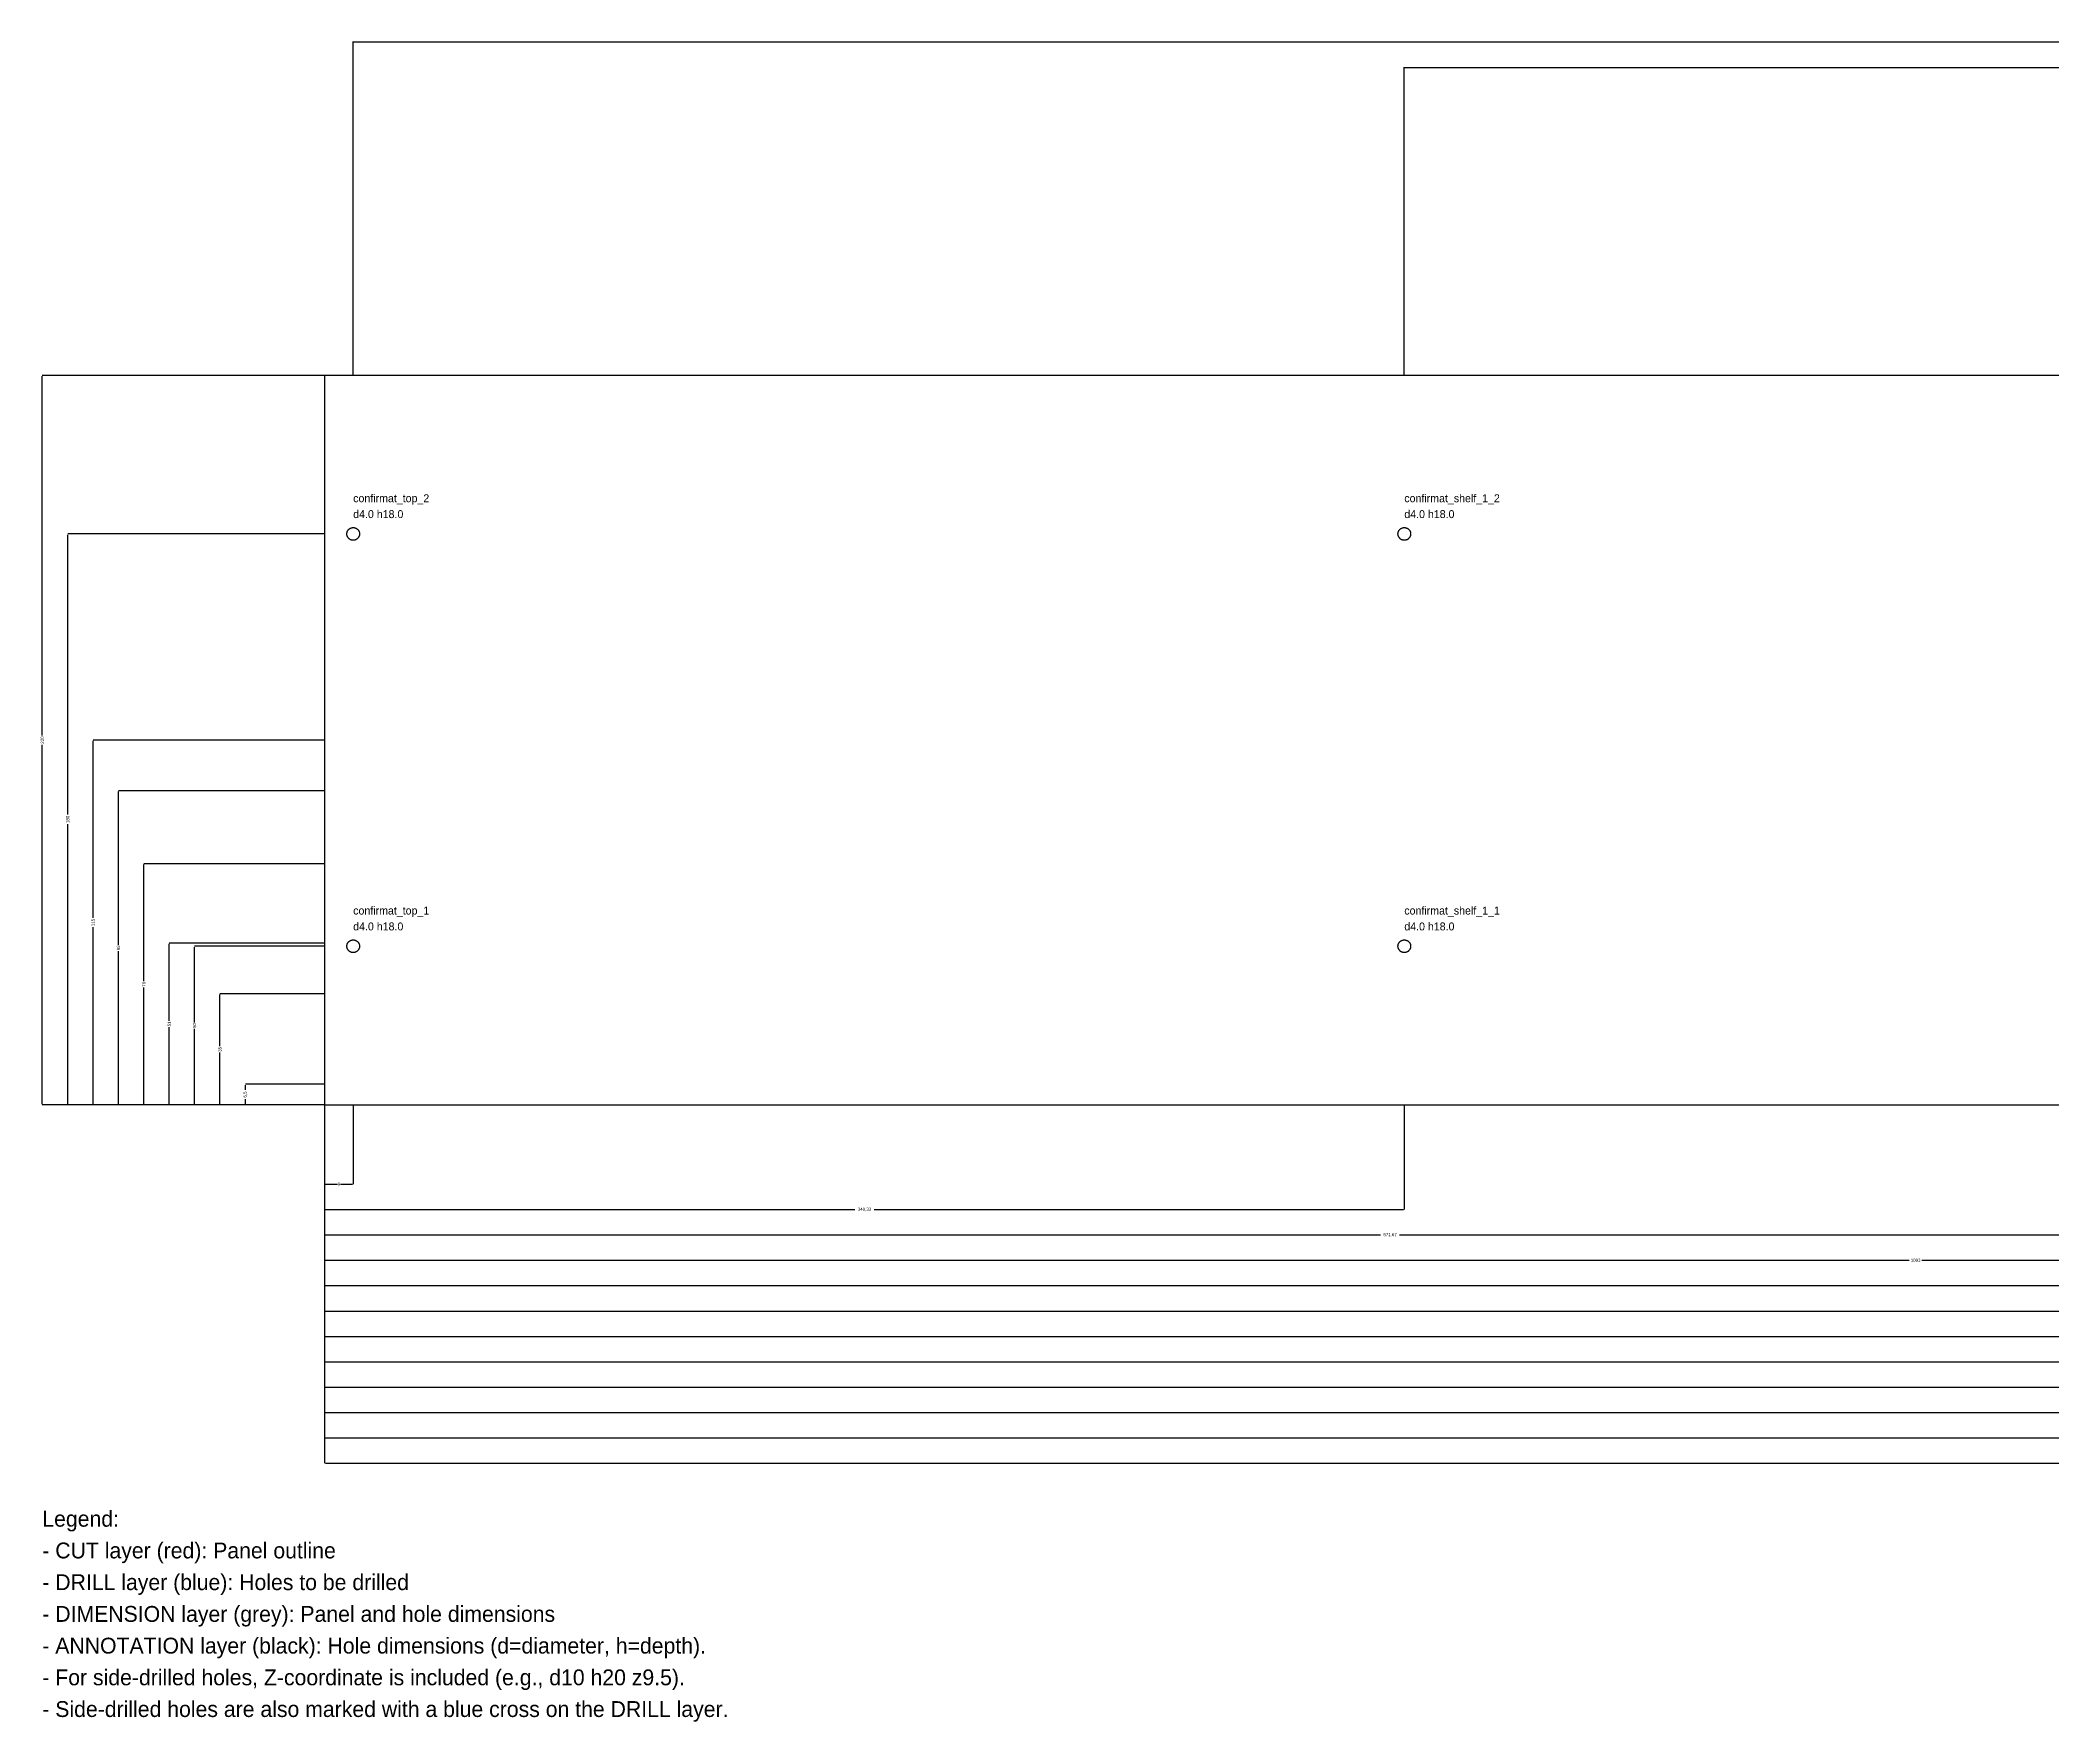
# Model space of a CAD drawing. Header units: millimetres. Extents: x -90 to 2551, y -195 to 364.
# Drawn here: x -90 to 544, y -195 to 336 of the extents above; entities that cross this region are included whole.
import ezdxf

# ---------------------------------------------------------------- set-up
doc = ezdxf.new("R2010")
doc.units = ezdxf.units.MM
for name, color, linetype in [('ANNOTATION', 7, 'Continuous'), ('CUT', 1, 'Continuous'), ('DIMENSION', 8, 'Continuous')]:
    doc.layers.add(name, color=color, linetype=linetype)
doc.dimstyles.get("Standard").update_dxf_attribs({"dimtxt": 2.5, "dimasz": 2.5, "dimexe": 1.25, "dimexo": 0.625, "dimtad": 1, "dimtxsty": 'Standard', "dimcen": 2.5, "dimazin": 3, "dimtfac": 1, "dimtmove": 0, "dimatfit": 3})

# ---------------------------------------------------------------- blocks, each defined once
blk = doc.blocks.new('_CLOSEDFILLED')
at = {"color": 0, "linetype": 'ByBlock'}
blk.add_solid([(-1, 0.2), (0, 0), (-1, -0.2)], dxfattribs=at)
blk = doc.blocks.new('*D0')
for p, q in [((0, 0), (0, -25)), ((9, 0), (9, -25)), ((0.25, -25), (4, -25)), ((5, -25), (8.75, -25))]:
    blk.add_line(p, q)
at = {"layer": 'Defpoints'}
for p in [(0, 0), (9, 0), (0, -25)]:
    blk.add_point(p, dxfattribs=at)
at = {"layer": 'DIMENSION', "xscale": 0.25, "yscale": 0.25, "rotation": 180}
blk.add_blockref('_CLOSEDFILLED', (0, -25), dxfattribs=at)
at = {"layer": 'DIMENSION', "xscale": 0.25, "yscale": 0.25}
blk.add_blockref('_CLOSEDFILLED', (9, -25), dxfattribs=at)
at = {"layer": 'DIMENSION', "insert": (4.5, -25), "char_height": 1, "attachment_point": 5}
blk.add_mtext('9', dxfattribs=at)
blk = doc.blocks.new('*D2')
for p, q in [((0, 0), (0, -33)), ((340.33, 0), (340.33, -33)), ((0.25, -33), (167.165, -33)), ((173.165, -33), (340.08, -33))]:
    blk.add_line(p, q)
at = {"layer": 'Defpoints'}
for p in [(0, 0), (340.33, 0), (0, -33)]:
    blk.add_point(p, dxfattribs=at)
at = {"layer": 'DIMENSION', "xscale": 0.25, "yscale": 0.25, "rotation": 180}
blk.add_blockref('_CLOSEDFILLED', (0, -33), dxfattribs=at)
at = {"layer": 'DIMENSION', "xscale": 0.25, "yscale": 0.25}
blk.add_blockref('_CLOSEDFILLED', (340.33, -33), dxfattribs=at)
at = {"layer": 'DIMENSION', "insert": (170.165, -33), "char_height": 1, "attachment_point": 5}
blk.add_mtext('340,33', dxfattribs=at)
blk = doc.blocks.new('*D3')
for p, q in [((0, 0), (0, -41)), ((671.67, 0), (671.67, -41)), ((0.25, -41), (332.835, -41)), ((338.835, -41), (671.42, -41))]:
    blk.add_line(p, q)
at = {"layer": 'Defpoints'}
for p in [(0, 0), (671.67, 0), (0, -41)]:
    blk.add_point(p, dxfattribs=at)
at = {"layer": 'DIMENSION', "xscale": 0.25, "yscale": 0.25, "rotation": 180}
blk.add_blockref('_CLOSEDFILLED', (0, -41), dxfattribs=at)
at = {"layer": 'DIMENSION', "xscale": 0.25, "yscale": 0.25}
blk.add_blockref('_CLOSEDFILLED', (671.67, -41), dxfattribs=at)
at = {"layer": 'DIMENSION', "insert": (335.835, -41), "char_height": 1, "attachment_point": 5}
blk.add_mtext('671,67', dxfattribs=at)
blk = doc.blocks.new('*D4')
for p, q in [((0, 0), (0, -49)), ((1003, 0), (1003, -49)), ((0.25, -49), (499.5, -49)), ((503.5, -49), (1002.75, -49))]:
    blk.add_line(p, q)
at = {"layer": 'Defpoints'}
for p in [(0, 0), (1003, 0), (0, -49)]:
    blk.add_point(p, dxfattribs=at)
at = {"layer": 'DIMENSION', "xscale": 0.25, "yscale": 0.25, "rotation": 180}
blk.add_blockref('_CLOSEDFILLED', (0, -49), dxfattribs=at)
at = {"layer": 'DIMENSION', "xscale": 0.25, "yscale": 0.25}
blk.add_blockref('_CLOSEDFILLED', (1003, -49), dxfattribs=at)
at = {"layer": 'DIMENSION', "insert": (501.5, -49), "char_height": 1, "attachment_point": 5}
blk.add_mtext('1003', dxfattribs=at)
blk = doc.blocks.new('*D5')
for p, q in [((0, 0), (0, -57)), ((1149.5, 0), (1149.5, -57)), ((0.25, -57), (571.75, -57)), ((577.75, -57), (1149.25, -57))]:
    blk.add_line(p, q)
at = {"layer": 'Defpoints'}
for p in [(0, 0), (1149.5, 0), (0, -57)]:
    blk.add_point(p, dxfattribs=at)
at = {"layer": 'DIMENSION', "xscale": 0.25, "yscale": 0.25, "rotation": 180}
blk.add_blockref('_CLOSEDFILLED', (0, -57), dxfattribs=at)
at = {"layer": 'DIMENSION', "xscale": 0.25, "yscale": 0.25}
blk.add_blockref('_CLOSEDFILLED', (1149.5, -57), dxfattribs=at)
at = {"layer": 'DIMENSION', "insert": (574.75, -57), "char_height": 1, "attachment_point": 5}
blk.add_mtext('1149,5', dxfattribs=at)
blk = doc.blocks.new('*D6')
for p, q in [((0, 0), (0, -65)), ((1359.5, 0), (1359.5, -65)), ((0.25, -65), (676.75, -65)), ((682.75, -65), (1359.25, -65))]:
    blk.add_line(p, q)
at = {"layer": 'Defpoints'}
for p in [(0, 0), (1359.5, 0), (0, -65)]:
    blk.add_point(p, dxfattribs=at)
at = {"layer": 'DIMENSION', "xscale": 0.25, "yscale": 0.25, "rotation": 180}
blk.add_blockref('_CLOSEDFILLED', (0, -65), dxfattribs=at)
at = {"layer": 'DIMENSION', "xscale": 0.25, "yscale": 0.25}
blk.add_blockref('_CLOSEDFILLED', (1359.5, -65), dxfattribs=at)
at = {"layer": 'DIMENSION', "insert": (679.75, -65), "char_height": 1, "attachment_point": 5}
blk.add_mtext('1359,5', dxfattribs=at)
blk = doc.blocks.new('*D7')
for p, q in [((0, 0), (0, -73)), ((1569.5, 0), (1569.5, -73)), ((0.25, -73), (781.75, -73)), ((787.75, -73), (1569.25, -73))]:
    blk.add_line(p, q)
at = {"layer": 'Defpoints'}
for p in [(0, 0), (1569.5, 0), (0, -73)]:
    blk.add_point(p, dxfattribs=at)
at = {"layer": 'DIMENSION', "xscale": 0.25, "yscale": 0.25, "rotation": 180}
blk.add_blockref('_CLOSEDFILLED', (0, -73), dxfattribs=at)
at = {"layer": 'DIMENSION', "xscale": 0.25, "yscale": 0.25}
blk.add_blockref('_CLOSEDFILLED', (1569.5, -73), dxfattribs=at)
at = {"layer": 'DIMENSION', "insert": (784.75, -73), "char_height": 1, "attachment_point": 5}
blk.add_mtext('1569,5', dxfattribs=at)
blk = doc.blocks.new('*D8')
for p, q in [((0, 0), (0, -81)), ((1779.5, 0), (1779.5, -81)), ((0.25, -81), (886.75, -81)), ((892.75, -81), (1779.25, -81))]:
    blk.add_line(p, q)
at = {"layer": 'Defpoints'}
for p in [(0, 0), (1779.5, 0), (0, -81)]:
    blk.add_point(p, dxfattribs=at)
at = {"layer": 'DIMENSION', "xscale": 0.25, "yscale": 0.25, "rotation": 180}
blk.add_blockref('_CLOSEDFILLED', (0, -81), dxfattribs=at)
at = {"layer": 'DIMENSION', "xscale": 0.25, "yscale": 0.25}
blk.add_blockref('_CLOSEDFILLED', (1779.5, -81), dxfattribs=at)
at = {"layer": 'DIMENSION', "insert": (889.75, -81), "char_height": 1, "attachment_point": 5}
blk.add_mtext('1779,5', dxfattribs=at)
blk = doc.blocks.new('*D9')
for p, q in [((0, 0), (0, -89)), ((1989.5, 0), (1989.5, -89)), ((0.25, -89), (991.75, -89)), ((997.75, -89), (1989.25, -89))]:
    blk.add_line(p, q)
at = {"layer": 'Defpoints'}
for p in [(0, 0), (1989.5, 0), (0, -89)]:
    blk.add_point(p, dxfattribs=at)
at = {"layer": 'DIMENSION', "xscale": 0.25, "yscale": 0.25, "rotation": 180}
blk.add_blockref('_CLOSEDFILLED', (0, -89), dxfattribs=at)
at = {"layer": 'DIMENSION', "xscale": 0.25, "yscale": 0.25}
blk.add_blockref('_CLOSEDFILLED', (1989.5, -89), dxfattribs=at)
at = {"layer": 'DIMENSION', "insert": (994.75, -89), "char_height": 1, "attachment_point": 5}
blk.add_mtext('1989,5', dxfattribs=at)
blk = doc.blocks.new('*D10')
for p, q in [((0, 0), (0, -97)), ((2199.5, 0), (2199.5, -97)), ((0.25, -97), (1096.75, -97)), ((1102.75, -97), (2199.25, -97))]:
    blk.add_line(p, q)
at = {"layer": 'Defpoints'}
for p in [(0, 0), (2199.5, 0), (0, -97)]:
    blk.add_point(p, dxfattribs=at)
at = {"layer": 'DIMENSION', "xscale": 0.25, "yscale": 0.25, "rotation": 180}
blk.add_blockref('_CLOSEDFILLED', (0, -97), dxfattribs=at)
at = {"layer": 'DIMENSION', "xscale": 0.25, "yscale": 0.25}
blk.add_blockref('_CLOSEDFILLED', (2199.5, -97), dxfattribs=at)
at = {"layer": 'DIMENSION', "insert": (1099.75, -97), "char_height": 1, "attachment_point": 5}
blk.add_mtext('2199,5', dxfattribs=at)
blk = doc.blocks.new('*D11')
for p, q in [((0, 0), (0, -105)), ((2291, 0), (2291, -105)), ((0.25, -105), (1143.5, -105)), ((1147.5, -105), (2290.75, -105))]:
    blk.add_line(p, q)
at = {"layer": 'Defpoints'}
for p in [(0, 0), (2291, 0), (0, -105)]:
    blk.add_point(p, dxfattribs=at)
at = {"layer": 'DIMENSION', "xscale": 0.25, "yscale": 0.25, "rotation": 180}
blk.add_blockref('_CLOSEDFILLED', (0, -105), dxfattribs=at)
at = {"layer": 'DIMENSION', "xscale": 0.25, "yscale": 0.25}
blk.add_blockref('_CLOSEDFILLED', (2291, -105), dxfattribs=at)
at = {"layer": 'DIMENSION', "insert": (1145.5, -105), "char_height": 1, "attachment_point": 5}
blk.add_mtext('2291', dxfattribs=at)
blk = doc.blocks.new('*D12')
for p, q in [((0, 0), (0, -113)), ((2300, 0), (2300, -113)), ((0.25, -113), (1148, -113)), ((1152, -113), (2299.75, -113))]:
    blk.add_line(p, q)
at = {"layer": 'Defpoints'}
for p in [(0, 0), (2300, 0), (0, -113)]:
    blk.add_point(p, dxfattribs=at)
at = {"layer": 'DIMENSION', "xscale": 0.25, "yscale": 0.25, "rotation": 180}
blk.add_blockref('_CLOSEDFILLED', (0, -113), dxfattribs=at)
at = {"layer": 'DIMENSION', "xscale": 0.25, "yscale": 0.25}
blk.add_blockref('_CLOSEDFILLED', (2300, -113), dxfattribs=at)
at = {"layer": 'DIMENSION', "insert": (1150, -113), "char_height": 1, "attachment_point": 5}
blk.add_mtext('2300', dxfattribs=at)
blk = doc.blocks.new('*D22')
for p, q in [((1316.665, 327), (340.08, 327)), ((340.33, 230), (340.33, 327)), ((2300.25, 327), (1323.665, 327)), ((2300, 230), (2300, 327))]:
    blk.add_line(p, q)
at = {"layer": 'Defpoints'}
for p in [(2300, 327), (340.33, 230), (2300, 230)]:
    blk.add_point(p, dxfattribs=at)
at = {"layer": 'DIMENSION', "xscale": 0.25, "yscale": 0.25}
blk.add_blockref('_CLOSEDFILLED', (340.33, 327), dxfattribs=at)
at = {"layer": 'DIMENSION', "xscale": 0.25, "yscale": 0.25, "rotation": 180}
blk.add_blockref('_CLOSEDFILLED', (2300, 327), dxfattribs=at)
at = {"layer": 'DIMENSION', "insert": (1320.165, 327), "char_height": 1, "attachment_point": 5}
blk.add_mtext('1959,67', dxfattribs=at)
blk = doc.blocks.new('*D23')
for p, q in [((1152.5, 335), (8.75, 335)), ((9, 230), (9, 335)), ((2300.25, 335), (1156.5, 335)), ((2300, 230), (2300, 335))]:
    blk.add_line(p, q)
at = {"layer": 'Defpoints'}
for p in [(2300, 335), (9, 230), (2300, 230)]:
    blk.add_point(p, dxfattribs=at)
at = {"layer": 'DIMENSION', "xscale": 0.25, "yscale": 0.25}
blk.add_blockref('_CLOSEDFILLED', (9, 335), dxfattribs=at)
at = {"layer": 'DIMENSION', "xscale": 0.25, "yscale": 0.25, "rotation": 180}
blk.add_blockref('_CLOSEDFILLED', (2300, 335), dxfattribs=at)
at = {"layer": 'DIMENSION', "insert": (1154.5, 335), "char_height": 1, "attachment_point": 5}
blk.add_mtext('2291', dxfattribs=at)
blk = doc.blocks.new('*D24')
for p, q in [((0, 6.5), (-25, 6.5)), ((-25, 4.75), (-25, 6.25)), ((-25, 0.25), (-25, 1.75)), ((0, 0), (-25, 0))]:
    blk.add_line(p, q)
at = {"layer": 'Defpoints'}
for p in [(0, 6.5), (-25, 0), (0, 0)]:
    blk.add_point(p, dxfattribs=at)
at = {"layer": 'DIMENSION', "xscale": 0.25, "yscale": 0.25}
for p, rotation in [((-25, 6.5), 90), ((-25, 0), 270)]:
    blk.add_blockref('_CLOSEDFILLED', p, dxfattribs=dict(at, rotation=rotation))
at = {"layer": 'DIMENSION', "insert": (-25, 3.25), "char_height": 1, "attachment_point": 5, "rotation": 90}
blk.add_mtext('6,5', dxfattribs=at)
blk = doc.blocks.new('*D25')
for p, q in [((0, 35), (-33, 35)), ((-33, 18.5), (-33, 34.75)), ((-33, 0.25), (-33, 16.5)), ((0, 0), (-33, 0))]:
    blk.add_line(p, q)
at = {"layer": 'Defpoints'}
for p in [(0, 35), (-33, 0), (0, 0)]:
    blk.add_point(p, dxfattribs=at)
at = {"layer": 'DIMENSION', "xscale": 0.25, "yscale": 0.25}
for p, rotation in [((-33, 35), 90), ((-33, 0), 270)]:
    blk.add_blockref('_CLOSEDFILLED', p, dxfattribs=dict(at, rotation=rotation))
at = {"layer": 'DIMENSION', "insert": (-33, 17.5), "char_height": 1, "attachment_point": 5, "rotation": 90}
blk.add_mtext('35', dxfattribs=at)
blk = doc.blocks.new('*D26')
for p, q in [((0, 50), (-41, 50)), ((-41, 26), (-41, 49.75)), ((-41, 0.25), (-41, 24)), ((0, 0), (-41, 0))]:
    blk.add_line(p, q)
at = {"layer": 'Defpoints'}
for p in [(0, 50), (-41, 0), (0, 0)]:
    blk.add_point(p, dxfattribs=at)
at = {"layer": 'DIMENSION', "xscale": 0.25, "yscale": 0.25}
for p, rotation in [((-41, 50), 90), ((-41, 0), 270)]:
    blk.add_blockref('_CLOSEDFILLED', p, dxfattribs=dict(at, rotation=rotation))
at = {"layer": 'DIMENSION', "insert": (-41, 25), "char_height": 1, "attachment_point": 5, "rotation": 90}
blk.add_mtext('50', dxfattribs=at)
blk = doc.blocks.new('*D27')
for p, q in [((0, 51), (-49, 51)), ((-49, 26.5), (-49, 50.75)), ((-49, 0.25), (-49, 24.5)), ((0, 0), (-49, 0))]:
    blk.add_line(p, q)
at = {"layer": 'Defpoints'}
for p in [(0, 51), (-49, 0), (0, 0)]:
    blk.add_point(p, dxfattribs=at)
at = {"layer": 'DIMENSION', "xscale": 0.25, "yscale": 0.25}
for p, rotation in [((-49, 51), 90), ((-49, 0), 270)]:
    blk.add_blockref('_CLOSEDFILLED', p, dxfattribs=dict(at, rotation=rotation))
at = {"layer": 'DIMENSION', "insert": (-49, 25.5), "char_height": 1, "attachment_point": 5, "rotation": 90}
blk.add_mtext('51', dxfattribs=at)
blk = doc.blocks.new('*D28')
for p, q in [((0, 76), (-57, 76)), ((-57, 39), (-57, 75.75)), ((-57, 0.25), (-57, 37)), ((0, 0), (-57, 0))]:
    blk.add_line(p, q)
at = {"layer": 'Defpoints'}
for p in [(0, 76), (-57, 0), (0, 0)]:
    blk.add_point(p, dxfattribs=at)
at = {"layer": 'DIMENSION', "xscale": 0.25, "yscale": 0.25}
for p, rotation in [((-57, 76), 90), ((-57, 0), 270)]:
    blk.add_blockref('_CLOSEDFILLED', p, dxfattribs=dict(at, rotation=rotation))
at = {"layer": 'DIMENSION', "insert": (-57, 38), "char_height": 1, "attachment_point": 5, "rotation": 90}
blk.add_mtext('76', dxfattribs=at)
blk = doc.blocks.new('*D29')
for p, q in [((0, 99), (-65, 99)), ((-65, 50.5), (-65, 98.75)), ((-65, 0.25), (-65, 48.5)), ((0, 0), (-65, 0))]:
    blk.add_line(p, q)
at = {"layer": 'Defpoints'}
for p in [(0, 99), (-65, 0), (0, 0)]:
    blk.add_point(p, dxfattribs=at)
at = {"layer": 'DIMENSION', "xscale": 0.25, "yscale": 0.25}
for p, rotation in [((-65, 99), 90), ((-65, 0), 270)]:
    blk.add_blockref('_CLOSEDFILLED', p, dxfattribs=dict(at, rotation=rotation))
at = {"layer": 'DIMENSION', "insert": (-65, 49.5), "char_height": 1, "attachment_point": 5, "rotation": 90}
blk.add_mtext('99', dxfattribs=at)
blk = doc.blocks.new('*D30')
for p, q in [((0, 115), (-73, 115)), ((-73, 59), (-73, 114.75)), ((-73, 0.25), (-73, 56)), ((0, 0), (-73, 0))]:
    blk.add_line(p, q)
at = {"layer": 'Defpoints'}
for p in [(0, 115), (-73, 0), (0, 0)]:
    blk.add_point(p, dxfattribs=at)
at = {"layer": 'DIMENSION', "xscale": 0.25, "yscale": 0.25}
for p, rotation in [((-73, 115), 90), ((-73, 0), 270)]:
    blk.add_blockref('_CLOSEDFILLED', p, dxfattribs=dict(at, rotation=rotation))
at = {"layer": 'DIMENSION', "insert": (-73, 57.5), "char_height": 1, "attachment_point": 5, "rotation": 90}
blk.add_mtext('115', dxfattribs=at)
blk = doc.blocks.new('*D31')
for p, q in [((0, 180), (-81, 180)), ((-81, 91.5), (-81, 179.75)), ((-81, 0.25), (-81, 88.5)), ((0, 0), (-81, 0))]:
    blk.add_line(p, q)
at = {"layer": 'Defpoints'}
for p in [(0, 180), (-81, 0), (0, 0)]:
    blk.add_point(p, dxfattribs=at)
at = {"layer": 'DIMENSION', "xscale": 0.25, "yscale": 0.25}
for p, rotation in [((-81, 180), 90), ((-81, 0), 270)]:
    blk.add_blockref('_CLOSEDFILLED', p, dxfattribs=dict(at, rotation=rotation))
at = {"layer": 'DIMENSION', "insert": (-81, 90), "char_height": 1, "attachment_point": 5, "rotation": 90}
blk.add_mtext('180', dxfattribs=at)
blk = doc.blocks.new('*D32')
for p, q in [((0, 230), (-89, 230)), ((-89, 116.5), (-89, 229.75)), ((-89, 0.25), (-89, 113.5)), ((0, 0), (-89, 0))]:
    blk.add_line(p, q)
at = {"layer": 'Defpoints'}
for p in [(0, 230), (-89, 0), (0, 0)]:
    blk.add_point(p, dxfattribs=at)
at = {"layer": 'DIMENSION', "xscale": 0.25, "yscale": 0.25}
for p, rotation in [((-89, 230), 90), ((-89, 0), 270)]:
    blk.add_blockref('_CLOSEDFILLED', p, dxfattribs=dict(at, rotation=rotation))
at = {"layer": 'DIMENSION', "insert": (-89, 115), "char_height": 1, "attachment_point": 5, "rotation": 90}
blk.add_mtext('230', dxfattribs=at)

msp = doc.modelspace()

# ---------------------------------------------------------------- linework, layer by layer
at = {"layer": 'CUT'}
for p, q in [((2300, 230), (0, 230)), ((0, 230), (0, 0)), ((7, 180), (7.00395, 180.126)), ((7.00395, 179.874), (7, 180)), ((7.00395, 180.126), (7.01577, 180.251)), ((7.01577, 179.749), (7.00395, 179.874)), ((7.01577, 180.251), (7.03543, 180.375)), ((7.03543, 179.625), (7.01577, 179.749)), ((7.03543, 180.375), (7.06283, 180.497)), ((7.06283, 179.503), (7.03543, 179.625)), ((7.06283, 180.497), (7.09789, 180.618)), ((7.09789, 179.382), (7.06283, 179.503)), ((7.09789, 180.618), (7.14045, 180.736)), ((7.14045, 179.264), (7.09789, 179.382)), ((7.14045, 180.736), (7.19035, 180.852)), ((7.19035, 179.148), (7.14045, 179.264)), ((7.19035, 180.852), (7.24739, 180.964)), ((7.24739, 179.036), (7.19035, 179.148)), ((7.24739, 180.964), (7.31135, 181.072)), ((7.31135, 178.928), (7.24739, 179.036)), ((7.31135, 181.072), (7.38197, 181.176)), ((7.38197, 178.824), (7.31135, 178.928)), ((7.38197, 181.176), (7.45897, 181.275)), ((7.45897, 178.725), (7.38197, 178.824)), ((7.45897, 181.275), (7.54206, 181.369)), ((7.54206, 178.631), (7.45897, 178.725)), ((7.54206, 181.369), (7.63091, 181.458)), ((7.63091, 178.542), (7.54206, 178.631)), ((7.63091, 181.458), (7.72515, 181.541)), ((7.72515, 178.459), (7.63091, 178.542)), ((7.72515, 181.541), (7.82443, 181.618)), ((7.82443, 178.382), (7.72515, 178.459)), ((7.82443, 181.618), (7.92835, 181.689)), ((7.92835, 178.311), (7.82443, 178.382)), ((7.92835, 181.689), (8.03649, 181.753)), ((8.03649, 178.247), (7.92835, 178.311)), ((8.03649, 181.753), (8.14844, 181.81)), ((8.14844, 178.19), (8.03649, 178.247)), ((8.14844, 181.81), (8.26375, 181.86)), ((8.26375, 178.14), (8.14844, 178.19)), ((8.26375, 181.86), (8.38197, 181.902)), ((8.38197, 178.098), (8.26375, 178.14)), ((8.38197, 181.902), (8.50262, 181.937)), ((8.50262, 178.063), (8.38197, 178.098)), ((8.50262, 181.937), (8.62524, 181.965)), ((8.62524, 178.035), (8.50262, 178.063)), ((8.62524, 181.965), (8.74933, 181.984)), ((8.74933, 178.016), (8.62524, 178.035)), ((8.74933, 181.984), (8.87442, 181.996)), ((8.87442, 178.004), (8.74933, 178.016)), ((8.87442, 181.996), (9, 182)), ((9, 178), (8.87442, 178.004)), ((9, 182), (9.12558, 181.996)), ((9.12558, 178.004), (9, 178)), ((9.12558, 181.996), (9.25067, 181.984)), ((9.25067, 178.016), (9.12558, 178.004)), ((9.25067, 181.984), (9.37476, 181.965)), ((9.37476, 178.035), (9.25067, 178.016)), ((9.37476, 181.965), (9.49738, 181.937)), ((9.49738, 178.063), (9.37476, 178.035)), ((9.49738, 181.937), (9.61803, 181.902)), ((9.61803, 178.098), (9.49738, 178.063)), ((9.61803, 181.902), (9.73625, 181.86)), ((9.73625, 178.14), (9.61803, 178.098)), ((9.73625, 181.86), (9.85156, 181.81)), ((9.85156, 178.19), (9.73625, 178.14)), ((9.85156, 181.81), (9.96351, 181.753)), ((9.96351, 178.247), (9.85156, 178.19)), ((9.96351, 181.753), (10.0717, 181.689)), ((10.0717, 178.311), (9.96351, 178.247)), ((10.0717, 181.689), (10.1756, 181.618)), ((10.1756, 178.382), (10.0717, 178.311)), ((10.1756, 181.618), (10.2748, 181.541)), ((10.2748, 178.459), (10.1756, 178.382)), ((10.2748, 181.541), (10.3691, 181.458)), ((10.3691, 178.542), (10.2748, 178.459)), ((10.3691, 181.458), (10.4579, 181.369)), ((10.4579, 178.631), (10.3691, 178.542)), ((10.4579, 181.369), (10.541, 181.275)), ((10.541, 178.725), (10.4579, 178.631)), ((10.541, 181.275), (10.618, 181.176)), ((10.618, 178.824), (10.541, 178.725)), ((10.618, 181.176), (10.6887, 181.072)), ((10.6887, 178.928), (10.618, 178.824)), ((10.6887, 181.072), (10.7526, 180.964)), ((10.7526, 179.036), (10.6887, 178.928)), ((10.7526, 180.964), (10.8097, 180.852)), ((10.8097, 179.148), (10.7526, 179.036)), ((10.8097, 180.852), (10.8596, 180.736)), ((10.8596, 179.264), (10.8097, 179.148)), ((10.8596, 180.736), (10.9021, 180.618)), ((10.9021, 179.382), (10.8596, 179.264)), ((10.9021, 180.618), (10.9372, 180.497)), ((10.9372, 179.503), (10.9021, 179.382)), ((10.9372, 180.497), (10.9646, 180.375)), ((10.9646, 179.625), (10.9372, 179.503)), ((10.9646, 180.375), (10.9842, 180.251)), ((10.9842, 179.749), (10.9646, 179.625)), ((10.9842, 180.251), (10.9961, 180.126)), ((10.9961, 179.874), (10.9842, 179.749)), ((10.9961, 180.126), (11, 180)), ((11, 180), (10.9961, 179.874)), ((338.333, 180), (338.337, 180.126)), ((338.337, 179.874), (338.333, 180)), ((338.337, 180.126), (338.349, 180.251)), ((338.349, 179.749), (338.337, 179.874)), ((338.349, 180.251), (338.369, 180.375)), ((338.369, 179.625), (338.349, 179.749)), ((338.369, 180.375), (338.396, 180.497)), ((338.396, 179.503), (338.369, 179.625)), ((338.396, 180.497), (338.431, 180.618)), ((338.431, 179.382), (338.396, 179.503)), ((338.431, 180.618), (338.474, 180.736)), ((338.474, 179.264), (338.431, 179.382)), ((338.474, 180.736), (338.524, 180.852)), ((338.524, 179.148), (338.474, 179.264)), ((338.524, 180.852), (338.581, 180.964)), ((338.581, 179.036), (338.524, 179.148)), ((338.581, 180.964), (338.645, 181.072)), ((338.645, 178.928), (338.581, 179.036)), ((338.645, 181.072), (338.715, 181.176)), ((338.715, 178.824), (338.645, 178.928)), ((338.715, 181.176), (338.792, 181.275)), ((338.792, 178.725), (338.715, 178.824)), ((338.792, 181.275), (338.875, 181.369)), ((338.875, 178.631), (338.792, 178.725)), ((338.875, 181.369), (338.964, 181.458)), ((338.964, 178.542), (338.875, 178.631)), ((338.964, 181.458), (339.058, 181.541)), ((339.058, 178.459), (338.964, 178.542)), ((339.058, 181.541), (339.158, 181.618)), ((339.158, 178.382), (339.058, 178.459)), ((339.158, 181.618), (339.262, 181.689)), ((339.262, 178.311), (339.158, 178.382)), ((339.262, 181.689), (339.37, 181.753)), ((339.37, 178.247), (339.262, 178.311)), ((339.37, 181.753), (339.482, 181.81)), ((339.482, 178.19), (339.37, 178.247)), ((339.482, 181.81), (339.597, 181.86)), ((339.597, 178.14), (339.482, 178.19)), ((339.597, 181.86), (339.715, 181.902)), ((339.715, 178.098), (339.597, 178.14)), ((339.715, 181.902), (339.836, 181.937)), ((339.836, 178.063), (339.715, 178.098)), ((339.836, 181.937), (339.959, 181.965)), ((339.959, 178.035), (339.836, 178.063)), ((339.959, 181.965), (340.083, 181.984)), ((340.083, 178.016), (339.959, 178.035)), ((340.083, 181.984), (340.208, 181.996)), ((340.208, 178.004), (340.083, 178.016)), ((340.208, 181.996), (340.333, 182)), ((340.333, 178), (340.208, 178.004)), ((340.333, 182), (340.459, 181.996)), ((340.459, 178.004), (340.333, 178)), ((340.459, 181.996), (340.584, 181.984)), ((340.584, 178.016), (340.459, 178.004)), ((340.584, 181.984), (340.708, 181.965)), ((340.708, 178.035), (340.584, 178.016)), ((340.708, 181.965), (340.831, 181.937)), ((340.831, 178.063), (340.708, 178.035)), ((340.831, 181.937), (340.951, 181.902)), ((340.951, 178.098), (340.831, 178.063)), ((340.951, 181.902), (341.07, 181.86)), ((341.07, 178.14), (340.951, 178.098)), ((341.07, 181.86), (341.185, 181.81)), ((341.185, 178.19), (341.07, 178.14)), ((341.185, 181.81), (341.297, 181.753)), ((341.297, 178.247), (341.185, 178.19)), ((341.297, 181.753), (341.405, 181.689)), ((341.405, 178.311), (341.297, 178.247)), ((341.405, 181.689), (341.509, 181.618)), ((341.509, 178.382), (341.405, 178.311)), ((341.509, 181.618), (341.608, 181.541)), ((341.608, 178.459), (341.509, 178.382)), ((341.608, 181.541), (341.702, 181.458)), ((341.702, 178.542), (341.608, 178.459)), ((341.702, 181.458), (341.791, 181.369)), ((341.791, 178.631), (341.702, 178.542)), ((341.791, 181.369), (341.874, 181.275)), ((341.874, 178.725), (341.791, 178.631)), ((341.874, 181.275), (341.951, 181.176)), ((341.951, 178.824), (341.874, 178.725)), ((341.951, 181.176), (342.022, 181.072)), ((342.022, 178.928), (341.951, 178.824)), ((342.022, 181.072), (342.086, 180.964)), ((342.086, 179.036), (342.022, 178.928)), ((342.086, 180.964), (342.143, 180.852)), ((342.143, 179.148), (342.086, 179.036)), ((342.143, 180.852), (342.193, 180.736)), ((342.193, 179.264), (342.143, 179.148)), ((342.193, 180.736), (342.235, 180.618)), ((342.235, 179.382), (342.193, 179.264)), ((342.235, 180.618), (342.271, 180.497)), ((342.271, 179.503), (342.235, 179.382)), ((342.271, 180.497), (342.298, 180.375)), ((342.298, 179.625), (342.271, 179.503)), ((342.298, 180.375), (342.318, 180.251)), ((342.318, 179.749), (342.298, 179.625)), ((342.318, 180.251), (342.329, 180.126)), ((342.329, 179.874), (342.318, 179.749)), ((342.329, 180.126), (342.333, 180)), ((342.333, 180), (342.329, 179.874)), ((7.09789, 50.618), (7.14045, 50.7362)), ((7.14045, 50.7362), (7.19035, 50.8516)), ((7.19035, 50.8516), (7.24739, 50.9635)), ((7.24739, 50.9635), (7.31135, 51.0717)), ((7.31135, 51.0717), (7.38197, 51.1756)), ((7.38197, 51.1756), (7.45897, 51.2748)), ((7.45897, 51.2748), (7.54206, 51.3691)), ((7.54206, 51.3691), (7.63091, 51.4579)), ((7.63091, 51.4579), (7.72515, 51.541)), ((7.72515, 51.541), (7.82443, 51.618)), ((7.82443, 51.618), (7.92835, 51.6887)), ((7.92835, 51.6887), (8.03649, 51.7526)), ((8.03649, 51.7526), (8.14844, 51.8097)), ((8.14844, 51.8097), (8.26375, 51.8596)), ((8.26375, 51.8596), (8.38197, 51.9021)), ((8.38197, 51.9021), (8.50262, 51.9372)), ((8.50262, 51.9372), (8.62524, 51.9646)), ((8.62524, 51.9646), (8.74933, 51.9842)), ((8.74933, 51.9842), (8.87442, 51.9961)), ((8.87442, 51.9961), (9, 52)), ((9, 52), (9.12558, 51.9961)), ((9.12558, 51.9961), (9.25067, 51.9842)), ((9.25067, 51.9842), (9.37476, 51.9646)), ((9.37476, 51.9646), (9.49738, 51.9372)), ((9.49738, 51.9372), (9.61803, 51.9021)), ((9.61803, 51.9021), (9.73625, 51.8596)), ((9.73625, 51.8596), (9.85156, 51.8097)), ((9.85156, 51.8097), (9.96351, 51.7526)), ((9.96351, 51.7526), (10.0717, 51.6887)), ((10.0717, 51.6887), (10.1756, 51.618)), ((10.1756, 51.618), (10.2748, 51.541)), ((10.2748, 51.541), (10.3691, 51.4579)), ((10.3691, 51.4579), (10.4579, 51.3691)), ((10.4579, 51.3691), (10.541, 51.2748)), ((10.541, 51.2748), (10.618, 51.1756)), ((10.618, 51.1756), (10.6887, 51.0717)), ((10.6887, 51.0717), (10.7526, 50.9635)), ((10.7526, 50.9635), (10.8097, 50.8516)), ((10.8097, 50.8516), (10.8596, 50.7362)), ((10.8596, 50.7362), (10.9021, 50.618)), ((338.431, 50.618), (338.474, 50.7362)), ((338.474, 50.7362), (338.524, 50.8516)), ((338.524, 50.8516), (338.581, 50.9635)), ((338.581, 50.9635), (338.645, 51.0717)), ((338.645, 51.0717), (338.715, 51.1756)), ((338.715, 51.1756), (338.792, 51.2748)), ((338.792, 51.2748), (338.875, 51.3691)), ((338.875, 51.3691), (338.964, 51.4579)), ((338.964, 51.4579), (339.058, 51.541)), ((339.058, 51.541), (339.158, 51.618)), ((339.158, 51.618), (339.262, 51.6887)), ((339.262, 51.6887), (339.37, 51.7526)), ((339.37, 51.7526), (339.482, 51.8097)), ((339.482, 51.8097), (339.597, 51.8596)), ((339.597, 51.8596), (339.715, 51.9021)), ((339.715, 51.9021), (339.836, 51.9372)), ((339.836, 51.9372), (339.959, 51.9646)), ((339.959, 51.9646), (340.083, 51.9842)), ((340.083, 51.9842), (340.208, 51.9961)), ((340.208, 51.9961), (340.333, 52)), ((340.333, 52), (340.459, 51.9961)), ((340.459, 51.9961), (340.584, 51.9842)), ((340.584, 51.9842), (340.708, 51.9646)), ((340.708, 51.9646), (340.831, 51.9372)), ((340.831, 51.9372), (340.951, 51.9021)), ((340.951, 51.9021), (341.07, 51.8596)), ((341.07, 51.8596), (341.185, 51.8097)), ((341.185, 51.8097), (341.297, 51.7526)), ((341.297, 51.7526), (341.405, 51.6887)), ((341.405, 51.6887), (341.509, 51.618)), ((341.509, 51.618), (341.608, 51.541)), ((341.608, 51.541), (341.702, 51.4579)), ((341.702, 51.4579), (341.791, 51.3691)), ((341.791, 51.3691), (341.874, 51.2748)), ((341.874, 51.2748), (341.951, 51.1756)), ((341.951, 51.1756), (342.022, 51.0717)), ((342.022, 51.0717), (342.086, 50.9635)), ((342.086, 50.9635), (342.143, 50.8516)), ((342.143, 50.8516), (342.193, 50.7362)), ((342.193, 50.7362), (342.235, 50.618)), ((7, 50), (7.00395, 50.1256)), ((7.00395, 49.8744), (7, 50)), ((7.00395, 50.1256), (7.01577, 50.2507)), ((7.01577, 49.7493), (7.00395, 49.8744)), ((7.01577, 50.2507), (7.03543, 50.3748)), ((7.03543, 49.6252), (7.01577, 49.7493)), ((7.03543, 50.3748), (7.06283, 50.4974)), ((7.06283, 49.5026), (7.03543, 49.6252)), ((7.06283, 50.4974), (7.09789, 50.618)), ((7.09789, 49.382), (7.06283, 49.5026)), ((7.14045, 49.2638), (7.09789, 49.382)), ((7.19035, 49.1484), (7.14045, 49.2638)), ((7.24739, 49.0365), (7.19035, 49.1484)), ((7.31135, 48.9283), (7.24739, 49.0365)), ((7.38197, 48.8244), (7.31135, 48.9283)), ((7.45897, 48.7252), (7.38197, 48.8244)), ((7.54206, 48.6309), (7.45897, 48.7252)), ((7.63091, 48.5421), (7.54206, 48.6309)), ((7.72515, 48.459), (7.63091, 48.5421)), ((7.82443, 48.382), (7.72515, 48.459)), ((7.92835, 48.3113), (7.82443, 48.382)), ((8.03649, 48.2474), (7.92835, 48.3113)), ((8.14844, 48.1903), (8.03649, 48.2474)), ((8.26375, 48.1404), (8.14844, 48.1903)), ((8.38197, 48.0979), (8.26375, 48.1404)), ((8.50262, 48.0628), (8.38197, 48.0979)), ((8.62524, 48.0354), (8.50262, 48.0628)), ((8.74933, 48.0158), (8.62524, 48.0354)), ((8.87442, 48.0039), (8.74933, 48.0158)), ((9, 48), (8.87442, 48.0039)), ((9.12558, 48.0039), (9, 48)), ((9.25067, 48.0158), (9.12558, 48.0039)), ((9.37476, 48.0354), (9.25067, 48.0158)), ((9.49738, 48.0628), (9.37476, 48.0354)), ((9.61803, 48.0979), (9.49738, 48.0628)), ((9.73625, 48.1404), (9.61803, 48.0979)), ((9.85156, 48.1903), (9.73625, 48.1404)), ((9.96351, 48.2474), (9.85156, 48.1903)), ((10.0717, 48.3113), (9.96351, 48.2474)), ((10.1756, 48.382), (10.0717, 48.3113)), ((10.2748, 48.459), (10.1756, 48.382)), ((10.3691, 48.5421), (10.2748, 48.459)), ((10.4579, 48.6309), (10.3691, 48.5421)), ((10.541, 48.7252), (10.4579, 48.6309)), ((10.618, 48.8244), (10.541, 48.7252)), ((10.6887, 48.9283), (10.618, 48.8244)), ((10.7526, 49.0365), (10.6887, 48.9283)), ((10.8097, 49.1484), (10.7526, 49.0365)), ((10.8596, 49.2638), (10.8097, 49.1484)), ((10.9021, 49.382), (10.8596, 49.2638)), ((10.9021, 50.618), (10.9372, 50.4974)), ((10.9372, 49.5026), (10.9021, 49.382)), ((10.9372, 50.4974), (10.9646, 50.3748)), ((10.9646, 49.6252), (10.9372, 49.5026)), ((10.9646, 50.3748), (10.9842, 50.2507)), ((10.9842, 49.7493), (10.9646, 49.6252)), ((10.9842, 50.2507), (10.9961, 50.1256)), ((10.9961, 49.8744), (10.9842, 49.7493)), ((10.9961, 50.1256), (11, 50)), ((11, 50), (10.9961, 49.8744)), ((338.333, 50), (338.337, 50.1256)), ((338.337, 49.8744), (338.333, 50)), ((338.337, 50.1256), (338.349, 50.2507)), ((338.349, 49.7493), (338.337, 49.8744)), ((338.349, 50.2507), (338.369, 50.3748)), ((338.369, 49.6252), (338.349, 49.7493)), ((338.369, 50.3748), (338.396, 50.4974)), ((338.396, 49.5026), (338.369, 49.6252)), ((338.396, 50.4974), (338.431, 50.618)), ((338.431, 49.382), (338.396, 49.5026)), ((338.474, 49.2638), (338.431, 49.382)), ((338.524, 49.1484), (338.474, 49.2638)), ((338.581, 49.0365), (338.524, 49.1484)), ((338.645, 48.9283), (338.581, 49.0365)), ((338.715, 48.8244), (338.645, 48.9283)), ((338.792, 48.7252), (338.715, 48.8244)), ((338.875, 48.6309), (338.792, 48.7252)), ((338.964, 48.5421), (338.875, 48.6309)), ((339.058, 48.459), (338.964, 48.5421)), ((339.158, 48.382), (339.058, 48.459)), ((339.262, 48.3113), (339.158, 48.382)), ((339.37, 48.2474), (339.262, 48.3113)), ((339.482, 48.1903), (339.37, 48.2474)), ((339.597, 48.1404), (339.482, 48.1903)), ((339.715, 48.0979), (339.597, 48.1404)), ((339.836, 48.0628), (339.715, 48.0979)), ((339.959, 48.0354), (339.836, 48.0628)), ((340.083, 48.0158), (339.959, 48.0354)), ((340.208, 48.0039), (340.083, 48.0158)), ((340.333, 48), (340.208, 48.0039)), ((340.459, 48.0039), (340.333, 48)), ((340.584, 48.0158), (340.459, 48.0039)), ((340.708, 48.0354), (340.584, 48.0158)), ((340.831, 48.0628), (340.708, 48.0354)), ((340.951, 48.0979), (340.831, 48.0628)), ((341.07, 48.1404), (340.951, 48.0979)), ((341.185, 48.1903), (341.07, 48.1404)), ((341.297, 48.2474), (341.185, 48.1903)), ((341.405, 48.3113), (341.297, 48.2474)), ((341.509, 48.382), (341.405, 48.3113)), ((341.608, 48.459), (341.509, 48.382)), ((341.702, 48.5421), (341.608, 48.459)), ((341.791, 48.6309), (341.702, 48.5421)), ((341.874, 48.7252), (341.791, 48.6309)), ((341.951, 48.8244), (341.874, 48.7252)), ((342.022, 48.9283), (341.951, 48.8244)), ((342.086, 49.0365), (342.022, 48.9283)), ((342.143, 49.1484), (342.086, 49.0365)), ((342.193, 49.2638), (342.143, 49.1484)), ((342.235, 49.382), (342.193, 49.2638)), ((342.235, 50.618), (342.271, 50.4974)), ((342.271, 49.5026), (342.235, 49.382)), ((342.271, 50.4974), (342.298, 50.3748)), ((342.298, 49.6252), (342.271, 49.5026)), ((342.298, 50.3748), (342.318, 50.2507)), ((342.318, 49.7493), (342.298, 49.6252)), ((342.318, 50.2507), (342.329, 50.1256)), ((342.329, 49.8744), (342.318, 49.7493)), ((342.329, 50.1256), (342.333, 50)), ((342.333, 50), (342.329, 49.8744)), ((0, 0), (2300, 0))]:
    msp.add_line(p, q, dxfattribs=at)

# ---------------------------------------------------------------- texts
at = {"layer": 'ANNOTATION'}
for s, height, p in [('confirmat_top_2', 2.5, (9, 190)), ('confirmat_shelf_1_2', 2.5, (340.333, 190)), ('d4.0 h18.0', 2.5, (9, 185)), ('d4.0 h18.0', 2.5, (340.333, 185)), ('d4.0 h18.0', 2.5, (9, 55)), ('confirmat_top_1', 2.5, (9, 60)), ('d4.0 h18.0', 2.5, (340.333, 55)), ('confirmat_shelf_1_1', 2.5, (340.333, 60)), ('Legend:', 5, (-89, -133)), ('- CUT layer (red): Panel outline', 5, (-89, -143)), ('- DRILL layer (blue): Holes to be drilled', 5, (-89, -153)), ('- DIMENSION layer (grey): Panel and hole dimensions', 5, (-89, -163)), ('- ANNOTATION layer (black): Hole dimensions (d=diameter, h=depth).', 5, (-89, -173)), ('- For side-drilled holes, Z-coordinate is included (e.g., d10 h20 z9.5).', 5, (-89, -183)), ('- Side-drilled holes are also marked with a blue cross on the DRILL layer.', 5, (-89, -193))]:
    msp.add_text(s, height=height, dxfattribs=at).set_placement(p)

# ---------------------------------------------------------------- dimensions: what is measured, and where the dimension line sits
at = {"layer": 'DIMENSION'}
for base, p1, p2, picture, middle in [((2300, 335), (2300, 230), (9, 230), '*D23', (1154.5, 335)), ((2300, 327), (2300, 230), (340.33, 230), '*D22', (1320.165, 327)), ((0, -25), (0, 0), (9, 0), '*D0', (4.5, -25)), ((0, -33), (0, 0), (340.33, 0), '*D2', (170.165, -33)), ((0, -41), (0, 0), (671.67, 0), '*D3', (335.835, -41)), ((0, -49), (0, 0), (1003, 0), '*D4', (501.5, -49)), ((0, -57), (0, 0), (1149.5, 0), '*D5', (574.75, -57)), ((0, -65), (0, 0), (1359.5, 0), '*D6', (679.75, -65)), ((0, -73), (0, 0), (1569.5, 0), '*D7', (784.75, -73)), ((0, -81), (0, 0), (1779.5, 0), '*D8', (889.75, -81)), ((0, -89), (0, 0), (1989.5, 0), '*D9', (994.75, -89)), ((0, -97), (0, 0), (2199.5, 0), '*D10', (1099.75, -97)), ((0, -105), (0, 0), (2291, 0), '*D11', (1145.5, -105)), ((0, -113), (0, 0), (2300, 0), '*D12', (1150, -113))]:
    dim = msp.add_linear_dim(base=base, p1=p1, p2=p2, dimstyle='Standard', dxfattribs=at)
    dim.commit()
    dim.dimension.update_dxf_attribs({"geometry": picture, "text_midpoint": middle})
for base, p2, picture, middle in [((-89, 0), (0, 230), '*D32', (-89, 115)), ((-81, 0), (0, 180), '*D31', (-81, 90)), ((-73, 0), (0, 115), '*D30', (-73, 57.5)), ((-65, 0), (0, 99), '*D29', (-65, 49.5)), ((-57, 0), (0, 76), '*D28', (-57, 38)), ((-49, 0), (0, 51), '*D27', (-49, 25.5)), ((-41, 0), (0, 50), '*D26', (-41, 25)), ((-33, 0), (0, 35), '*D25', (-33, 17.5)), ((-25, 0), (0, 6.5), '*D24', (-25, 3.25))]:
    dim = msp.add_linear_dim(base=base, p1=(0, 0), p2=p2, angle=90, dimstyle='Standard', dxfattribs=at)
    dim.commit()
    dim.dimension.update_dxf_attribs({"geometry": picture, "text_midpoint": middle})

doc.saveas('drawing.dxf')
